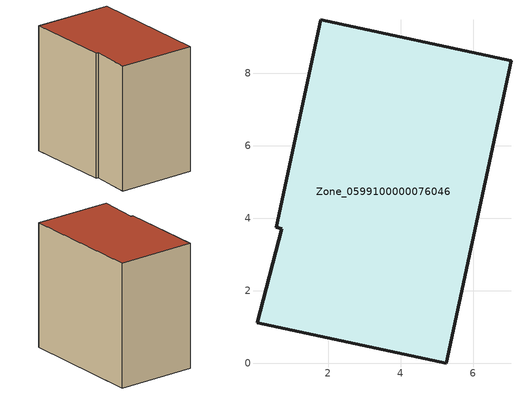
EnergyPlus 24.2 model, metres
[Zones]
Zone_0599100000076046
 floor ground (C_G): 0.04,1.11 0.72,3.71 0.56,3.75 1.79,9.47 7.04,8.34 5.25,0 z0
 wall outside (C_F): 5.25,0 7.04,8.34 1.79,9.47 0.56,3.75 0.72,3.71 0.04,1.11 5.25,0 z0:8.42
 roof outside (C_R): 0.72,3.71 0.04,1.11 5.25,0 7.04,8.34 1.79,9.47 0.56,3.75 z8.42
[BUILDING]
Pand.0599100000076046: North Axis=0; Terrain=City; Loads Convergence Tolerance Value=0.04; Temperature Convergence Tolerance Value=0.4; Solar Distribution=FullExterior; Maximum Number of Warmup Days=25; Minimum Number of Warmup Days=1
[Site:Location]
Rotterdam.The.Hague.AP_ZH_NLD Design_Conditions: Latitude=51.96; Longitude=4.45; Time Zone=1; Elevation=-4.5
[SITE:GROUNDTEMPERATURE:BUILDINGSURFACE]
18, 18, 18, 18, 18, 18, 18, 18, 18, 18, 18, 18
[MATERIAL] Thermal Absorptance=0.9; Solar Absorptance=0.7; Visible Absorptance=0.7
Name | Roughness | Thickness | Conductivity | Density | Specific Heat
G.TC.1975-1991 | MediumSmooth | 0.15 | 0.288461 | 540 | 1210
F.TC.1975-1991 | Rough | 0.3 | 0.230769 | 1920 | 840
R.TC.1975-1991 | MediumRough | 0.2 | 0.153846 | 1500 | 1000
[CONSTRUCTION]
C_G: G.TC.1975-1991
C_F: F.TC.1975-1991
C_R: R.TC.1975-1991
[ZONE]
Zone_0599100000076046: Type=1; Multiplier=1; Ceiling Height=Autocalculate; Volume=Autocalculate; Floor Area=autocalculate; Part of Total Floor Area=Yes
[ZONEINFILTRATION:DESIGNFLOWRATE]
Infil_Zone_0599100000076046: Zone or ZoneList or Space or SpaceList=Zone_0599100000076046; Schedule=AlwaysOn; Design Flow Rate Calculation Method=Flow/Area; Flow Rate per Floor Area=0.003; Constant Term Coefficient=1; Temperature Term Coefficient=0; Velocity Term Coefficient=0; Velocity Squared Term Coefficient=0
[HVACTEMPLATE:ZONE:IDEALLOADSAIRSYSTEM]
Zone_0599100000076046: Maximum Heating Supply Air Temperature=50; Minimum Cooling Supply Air Temperature=13; Maximum Heating Supply Air Humidity Ratio=0.0156; Minimum Cooling Supply Air Humidity Ratio=0.0077; Heating Limit=NoLimit; Cooling Limit=NoLimit; Dehumidification Control Type=ConstantSensibleHeatRatio; Cooling Sensible Heat Ratio=0.7; Dehumidification Setpoint=60; Humidification Control Type=None; Humidification Setpoint=30; Outdoor Air Method=None; Outdoor Air Flow Rate per Person=0.00944; Outdoor Air Flow Rate per Zone Floor Area=0; Outdoor Air Flow Rate per Zone=0; Demand Controlled Ventilation Type=None; Outdoor Air Economizer Type=NoEconomizer; Heat Recovery Type=None; Sensible Heat Recovery Effectiveness=0.7; Latent Heat Recovery Effectiveness=0.65
[ZONECONTROL:THERMOSTAT]
ThermostatControl_Zone_0599100000076046: Zone or ZoneList=Zone_0599100000076046; Control Type Schedule=DualSetpointControlType; Control 1=Thermostat_Zone_0599100000076046; Temperature Difference Between Cutout And Setpoint=0
[THERMOSTATSETPOINT:DUALSETPOINT]
Thermostat_Zone_0599100000076046: Heating Setpoint Temperature Schedule=HeatingSetpoint_Zone_0599100000076046; Cooling Setpoint Temperature Schedule=CoolingSetpoint_Zone_0599100000076046
[SCHEDULE:COMPACT]
HeatingSetpoint_Zone_0599100000076046: Through: 12/31, For: AllDays, Until: 24:00, 21
CoolingSetpoint_Zone_0599100000076046: Through: 12/31, For: AllDays, Until: 24:00, 24
DualSetpointControlType: Through: 12/31, For: AllDays, Until: 24:00, 4
AlwaysOn: Through: 12/31, For: AllDays, Until: 24:00, 1
